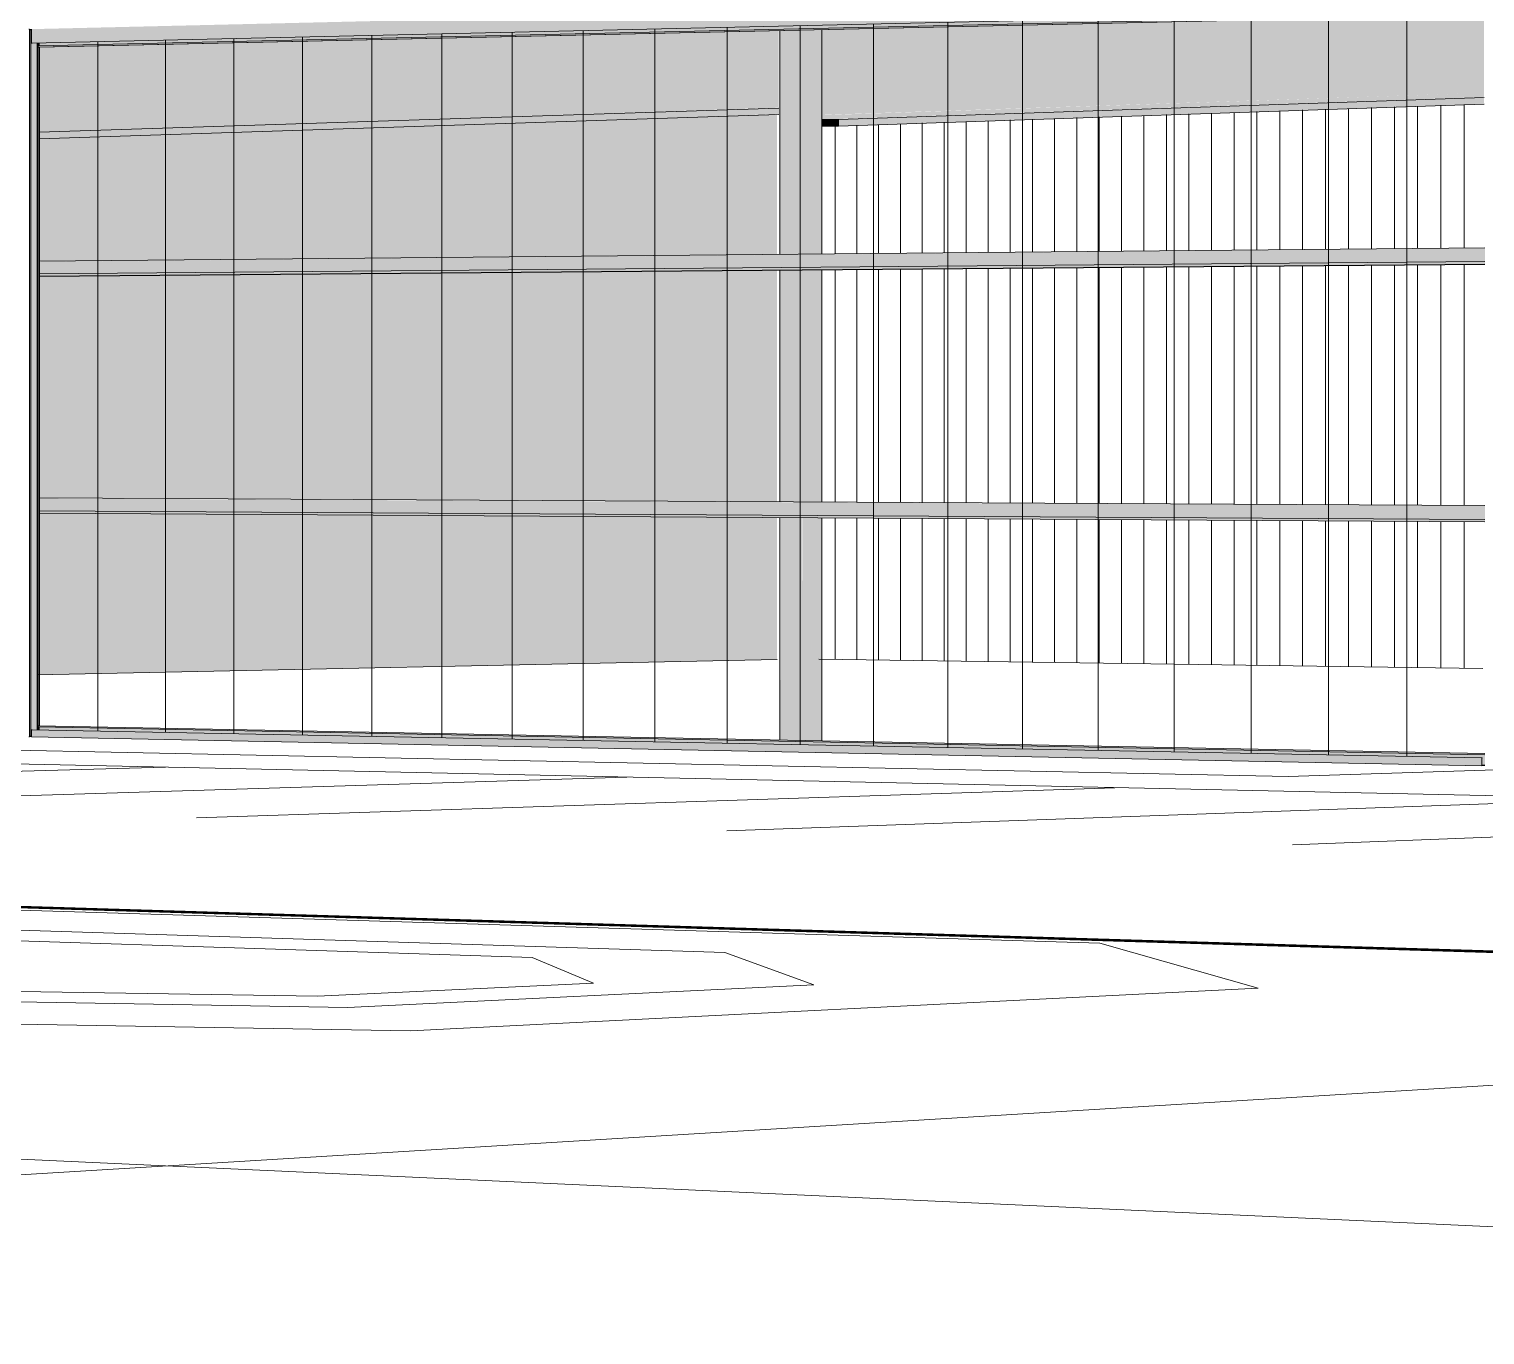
# Model space of a CAD drawing. Header units: inches. Extents: x 31213 to 31218, y -65 to 66.
# Drawn here: x 31213.5147 to 31213.6438, y 65.9182 to 66.034 of the extents above; entities that cross this region are included whole.
import ezdxf

# ---------------------------------------------------------------- set-up
doc = ezdxf.new("R2010")
doc.units = ezdxf.units.IN
doc.header["$MEASUREMENT"] = 0
doc.linetypes.add('Center 1_4_', pattern=[0.53125, 0.25, -0.09375, 0.09375, -0.09375])
doc.linetypes.add('Hidden', pattern=[0.28125, 0.1875, -0.09375])
for name, color, linetype, lineweight in [('A-GLAZ-CURT', 52, 'Continuous', 9), ('A-GLAZ-CWMG', 51, 'Continuous', 9), ('A-PROP-SBCK', 71, 'Hidden', 50), ('A-WALL', 113, 'Continuous', 13), ('A-WALL-PATT', 111, 'Continuous', 13), ('BMP', 80, 'Continuous', 9), ('Conc', 7, 'Continuous', 9), ('EOP-PR', 4, 'Continuous', 9), ('I-WALL', 2, 'Continuous', 13), ('L-SITE-WALL', 31, 'Continuous', 13), ('PAINT', 190, 'Continuous', 9), ('PROP', 3, 'Center 1_4_', 9), ('S-BEAM', 12, 'Continuous', 9), ('S-COLS', 52, 'Continuous', 9)]:
    doc.layers.add(name, color=color, linetype=linetype, lineweight=lineweight)

# ---------------------------------------------------------------- blocks, each defined once
blk = doc.blocks.new('FP_6-Looking North East')
at = {"layer": 'A-WALL-PATT', "lineweight": 9}
for p, q in [((31213.63169, 66.01451), (31213.63169, 66.02697)), ((31213.63374, 66.01453), (31213.63374, 66.02704)), ((31213.63578, 66.01455), (31213.63578, 66.02711)), ((31213.63783, 66.01457), (31213.63783, 66.02718)), ((31213.63989, 66.01459), (31213.63989, 66.02725)), ((31213.64195, 66.01461), (31213.64195, 66.02732)), ((31213.5939, 66.01416), (31213.5939, 66.02568)), ((31213.59584, 66.01418), (31213.59584, 66.02575)), ((31213.59779, 66.0142), (31213.59779, 66.02581)), ((31213.59975, 66.01422), (31213.59975, 66.02588)), ((31213.6017, 66.01424), (31213.6017, 66.02595)), ((31213.60367, 66.01425), (31213.60367, 66.02601)), ((31213.60564, 66.01427), (31213.60564, 66.02608)), ((31213.60761, 66.01429), (31213.60761, 66.02615)), ((31213.60959, 66.01431), (31213.60959, 66.02621)), ((31213.61157, 66.01433), (31213.61157, 66.02628)), ((31213.61356, 66.01435), (31213.61356, 66.02635)), ((31213.61555, 66.01436), (31213.61555, 66.02642)), ((31213.61755, 66.01438), (31213.61755, 66.02648)), ((31213.61956, 66.0144), (31213.61956, 66.02655)), ((31213.62157, 66.01442), (31213.62157, 66.02662)), ((31213.62358, 66.01444), (31213.62358, 66.02669)), ((31213.6256, 66.01446), (31213.6256, 66.02676)), ((31213.62763, 66.01448), (31213.62763, 66.02683)), ((31213.62966, 66.0145), (31213.62966, 66.0269)), ((31213.58618, 66.01409), (31213.58618, 66.02542)), ((31213.5881, 66.01411), (31213.5881, 66.02548)), ((31213.59003, 66.01413), (31213.59003, 66.02555)), ((31213.59196, 66.01415), (31213.59196, 66.02561)), ((31213.59779, 65.99199), (31213.59779, 66.01275)), ((31213.59975, 65.99198), (31213.59975, 66.01277)), ((31213.6017, 65.99197), (31213.6017, 66.01278)), ((31213.60367, 65.99196), (31213.60367, 66.0128)), ((31213.60564, 65.99195), (31213.60564, 66.01282)), ((31213.60761, 65.99194), (31213.60761, 66.01283)), ((31213.60959, 65.99193), (31213.60959, 66.01285)), ((31213.61157, 65.99192), (31213.61157, 66.01287)), ((31213.61356, 65.99191), (31213.61356, 66.01288)), ((31213.61555, 65.9919), (31213.61555, 66.0129)), ((31213.61755, 65.99189), (31213.61755, 66.01292)), ((31213.61956, 65.99188), (31213.61956, 66.01293)), ((31213.62157, 65.99187), (31213.62157, 66.01295)), ((31213.62358, 65.99186), (31213.62358, 66.01297)), ((31213.6256, 65.99184), (31213.6256, 66.01298)), ((31213.62763, 65.99183), (31213.62763, 66.013)), ((31213.62966, 65.99182), (31213.62966, 66.01302)), ((31213.63169, 65.99181), (31213.63169, 66.01303)), ((31213.63374, 65.9918), (31213.63374, 66.01305)), ((31213.63578, 65.99179), (31213.63578, 66.01307)), ((31213.63783, 65.99178), (31213.63783, 66.01309)), ((31213.63989, 65.99177), (31213.63989, 66.0131)), ((31213.64195, 65.99176), (31213.64195, 66.01312)), ((31213.58618, 65.99205), (31213.58618, 66.01265)), ((31213.5881, 65.99204), (31213.5881, 66.01267)), ((31213.59003, 65.99203), (31213.59003, 66.01269)), ((31213.59196, 65.99202), (31213.59196, 66.0127)), ((31213.5939, 65.99201), (31213.5939, 66.01272)), ((31213.59584, 65.992), (31213.59584, 66.01273)), ((31213.58618, 65.97811), (31213.58618, 65.99063)), ((31213.5881, 65.97809), (31213.5881, 65.99062)), ((31213.59003, 65.97806), (31213.59003, 65.99061)), ((31213.59196, 65.97803), (31213.59196, 65.9906)), ((31213.5939, 65.978), (31213.5939, 65.99058)), ((31213.59584, 65.97797), (31213.59584, 65.99057)), ((31213.59779, 65.97795), (31213.59779, 65.99056)), ((31213.59975, 65.97792), (31213.59975, 65.99055)), ((31213.6017, 65.97789), (31213.6017, 65.99054)), ((31213.60367, 65.97786), (31213.60367, 65.99052)), ((31213.60564, 65.97783), (31213.60564, 65.99051)), ((31213.60761, 65.9778), (31213.60761, 65.9905)), ((31213.60959, 65.97778), (31213.60959, 65.99049)), ((31213.61157, 65.97775), (31213.61157, 65.99048)), ((31213.61356, 65.97772), (31213.61356, 65.99046)), ((31213.61555, 65.97769), (31213.61555, 65.99045)), ((31213.61755, 65.97766), (31213.61755, 65.99044)), ((31213.61956, 65.97763), (31213.61956, 65.99043)), ((31213.62157, 65.9776), (31213.62157, 65.99041)), ((31213.62358, 65.97757), (31213.62358, 65.9904)), ((31213.6256, 65.97754), (31213.6256, 65.99039)), ((31213.62763, 65.97751), (31213.62763, 65.99038)), ((31213.62966, 65.97749), (31213.62966, 65.99036)), ((31213.63169, 65.97746), (31213.63169, 65.99035)), ((31213.63374, 65.97743), (31213.63374, 65.99034)), ((31213.63578, 65.9774), (31213.63578, 65.99033)), ((31213.63783, 65.97737), (31213.63783, 65.99031)), ((31213.63989, 65.97734), (31213.63989, 65.9903)), ((31213.64195, 65.97731), (31213.64195, 65.99029))]:
    blk.add_line(p, q, dxfattribs=at)
blk = doc.blocks.new('FP_17-Looking North East')
at = {"layer": 'A-WALL-PATT', "lineweight": 9}
for p, q in [((31213.6028, 65.97015), (31213.6028, 66.03476)), ((31213.6095, 65.97002), (31213.6095, 66.03491)), ((31213.61625, 65.96989), (31213.61625, 66.03507)), ((31213.62306, 65.96976), (31213.62306, 66.03522)), ((31213.62993, 65.96962), (31213.62993, 66.03538)), ((31213.63687, 65.96949), (31213.63687, 66.03553)), ((31213.51485, 65.97126), (31213.51485, 66.03397)), ((31213.54508, 65.97127), (31213.54508, 66.03345)), ((31213.55128, 65.97115), (31213.55128, 66.03359)), ((31213.55753, 65.97103), (31213.55753, 66.03374)), ((31213.56383, 65.97091), (31213.56383, 66.03388)), ((31213.57019, 65.97079), (31213.57019, 66.03402)), ((31213.5766, 65.97066), (31213.5766, 66.03417)), ((31213.58307, 65.97053), (31213.58307, 66.03431)), ((31213.58959, 65.97041), (31213.58959, 66.03446)), ((31213.59617, 65.97028), (31213.59617, 66.03461)), ((31213.52079, 65.97175), (31213.52079, 66.0329)), ((31213.52679, 65.97163), (31213.52679, 66.03304)), ((31213.53283, 65.97151), (31213.53283, 66.03318)), ((31213.53893, 65.97139), (31213.53893, 66.03331))]:
    blk.add_line(p, q, dxfattribs=at)

msp = doc.modelspace()

# ---------------------------------------------------------------- hatches: boundary and pattern name
at = {"layer": 'A-GLAZ-CWMG'}
for points in [[(31213.5149, 66.03277), (31213.64352, 66.03568), (31213.64352, 66.03703), (31213.5149, 66.034), (31213.5149, 66.03394)], [(31213.51559, 66.03243), (31213.6438, 66.03531), (31213.6438, 66.03697), (31213.64354, 66.03696), (31213.64352, 66.03568), (31213.51559, 66.03277)], [(31213.51549, 66.03241), (31213.6438, 66.03528), (31213.6438, 66.0354), (31213.51549, 66.03252)], [(31213.51471, 65.97126), (31213.51471, 66.03397), (31213.51467, 66.03394), (31213.51467, 65.97126)], [(31213.5149, 65.97126), (31213.5149, 65.97186), (31213.51557, 65.97186), (31213.51557, 66.03278), (31213.5149, 66.03277), (31213.5149, 66.03397), (31213.51471, 66.03394), (31213.51471, 65.97126), (31213.51479, 65.97126)], [(31213.51549, 65.97185), (31213.51549, 66.03278), (31213.51541, 66.03277), (31213.51541, 65.97185)], [(31213.64352, 65.96867), (31213.64352, 65.96936), (31213.5149, 65.97186), (31213.5149, 65.97123), (31213.61107, 65.96931)], [(31213.6438, 65.96964), (31213.6438, 65.96976), (31213.51549, 65.97222), (31213.51549, 65.97211), (31213.64356, 65.96964)], [(31213.6438, 65.96873), (31213.6438, 65.96973), (31213.51559, 65.97219), (31213.51559, 65.97185), (31213.64354, 65.96933), (31213.64356, 65.96873)], [(31213.64352, 65.96867), (31213.64354, 65.9687), (31213.64352, 65.96867)], [(31213.6438, 65.96869), (31213.6438, 65.96871), (31213.64358, 65.9687)]]:
    msp.add_hatch(color=256, dxfattribs=at).paths.add_polyline_path(points, flags=0)
h = msp.add_hatch(color=256, dxfattribs=at)
h.paths.add_polyline_path([(31213.51559, 65.97185), (31213.51559, 65.97211), (31213.51549, 65.97211), (31213.51549, 65.97185)], flags=0)
h.paths.add_polyline_path([(31213.51549, 65.97222), (31213.51561, 65.97222), (31213.51559, 66.03241), (31213.51549, 66.03241), (31213.51549, 65.97222)], flags=0)
h.paths.add_polyline_path([(31213.51549, 66.03252), (31213.51559, 66.03252), (31213.51559, 66.03278), (31213.51549, 66.03277)], flags=0)
at = {"layer": 'I-WALL'}
h = msp.add_hatch(color=256, dxfattribs=at)
h.paths.add_polyline_path([(31213.51538, 65.97672), (31213.58103, 65.9781), (31213.58103, 65.99066), (31213.51538, 65.99107), (31213.51538, 65.97846)], flags=0)
h.paths.add_polyline_path([(31213.58103, 65.99208), (31213.58103, 66.01261), (31213.51538, 66.01206), (31213.51538, 65.99243), (31213.5759, 65.99211)], flags=0)
h.paths.add_polyline_path([(31213.51538, 66.01343), (31213.58103, 66.01404), (31213.58103, 66.02646), (31213.51538, 66.02429), (31213.51538, 66.01484)], flags=0)
at = {"layer": 'S-BEAM'}
for points in [[(31213.58499, 66.02639), (31213.64373, 66.02834), (31213.64373, 66.03529), (31213.58499, 66.03396), (31213.58499, 66.02645)], [(31213.51559, 66.02526), (31213.58117, 66.02738), (31213.58117, 66.03389), (31213.51559, 66.03241), (31213.51559, 66.02646)], [(31213.58499, 66.02598), (31213.64373, 66.02797), (31213.64373, 66.02834), (31213.58499, 66.02637), (31213.58499, 66.026)], [(31213.51559, 66.02488), (31213.58117, 66.02703), (31213.58117, 66.02738), (31213.51559, 66.02526), (31213.51559, 66.02488)], [(31213.51559, 66.02427), (31213.58118, 66.02647), (31213.58118, 66.02699), (31213.51559, 66.02486)], [(31213.58648, 66.02539), (31213.64373, 66.02735), (31213.64373, 66.02793), (31213.58646, 66.026)], [(31213.58499, 66.02598), (31213.58716, 66.02603), (31213.58499, 66.02598)], [(31213.58499, 66.02536), (31213.58648, 66.02539), (31213.58646, 66.026), (31213.58499, 66.02598), (31213.58499, 66.02573)], [(31213.51557, 66.01334), (31213.6438, 66.01452), (31213.6438, 66.01461), (31213.51557, 66.01339), (31213.51557, 66.01336)], [(31213.5156, 66.01205), (31213.6438, 66.01312), (31213.6438, 66.01316), (31213.5156, 66.01206)], [(31213.51561, 66.01209), (31213.6438, 66.01316), (31213.6438, 66.0134), (31213.51561, 66.01231)], [(31213.6438, 65.99164), (31213.6438, 65.99173), (31213.51557, 65.99238), (31213.51557, 65.99232), (31213.63731, 65.99167)], [(31213.6438, 65.99029), (31213.6438, 65.99052), (31213.51561, 65.99129), (31213.51561, 65.99108), (31213.63731, 65.99033)]]:
    msp.add_hatch(color=256, dxfattribs=at).paths.add_polyline_path(points, flags=0)
h = msp.add_hatch(color=256, dxfattribs=at)
h.paths.add_polyline_path([(31213.51471, 66.0123), (31213.51541, 66.0123), (31213.51541, 66.01334), (31213.51471, 66.01333)], flags=0)
h.paths.add_polyline_path([(31213.51561, 66.01231), (31213.6438, 66.0134), (31213.6438, 66.01452), (31213.51561, 66.01334)], flags=0)
h = msp.add_hatch(color=256, dxfattribs=at)
h.paths.add_polyline_path([(31213.6438, 65.99052), (31213.6438, 65.99164), (31213.51561, 65.99232), (31213.51561, 65.99129), (31213.63731, 65.99055)], flags=0)
h.paths.add_polyline_path([(31213.51541, 65.99129), (31213.51541, 65.99232), (31213.51471, 65.99232), (31213.51471, 65.99129), (31213.51479, 65.99129)], flags=0)
at = {"layer": 'S-COLS'}
h = msp.add_hatch(color=256, dxfattribs=at)
h.paths.add_polyline_path([(31213.58133, 65.97096), (31213.58132, 65.99068), (31213.58128, 65.99066), (31213.58128, 65.97096), (31213.58133, 65.97096)], flags=0)
h.paths.add_polyline_path([(31213.58133, 65.99209), (31213.58133, 66.0126), (31213.58128, 66.0126), (31213.58128, 65.99209), (31213.58132, 65.99209)], flags=0)
h.paths.add_polyline_path([(31213.58128, 66.01403), (31213.58133, 66.01403), (31213.58133, 66.03388), (31213.58128, 66.03388), (31213.58128, 66.01483)], flags=0)
h = msp.add_hatch(color=256, dxfattribs=at)
h.paths.add_polyline_path([(31213.583, 65.97093), (31213.583, 65.99066), (31213.58133, 65.99066), (31213.58133, 65.97096)], flags=0)
h.paths.add_polyline_path([(31213.583, 65.99208), (31213.583, 66.01261), (31213.58133, 66.0126), (31213.58133, 65.99209)], flags=0)
h.paths.add_polyline_path([(31213.58133, 66.01403), (31213.583, 66.01404), (31213.583, 66.03392), (31213.58133, 66.03388), (31213.58133, 66.01483)], flags=0)
h = msp.add_hatch(color=256, dxfattribs=at)
h.paths.add_polyline_path([(31213.5833, 65.97092), (31213.58327, 65.99066), (31213.583, 65.99066), (31213.583, 65.97093), (31213.5833, 65.97092)], flags=0)
h.paths.add_polyline_path([(31213.5833, 65.99208), (31213.5833, 66.01261), (31213.583, 66.01261), (31213.583, 65.99208), (31213.58327, 65.99208)], flags=0)
h.paths.add_polyline_path([(31213.583, 66.01404), (31213.5833, 66.01405), (31213.5833, 66.03392), (31213.583, 66.03392), (31213.583, 66.01483)], flags=0)
h = msp.add_hatch(color=256, dxfattribs=at)
h.paths.add_polyline_path([(31213.58493, 65.97089), (31213.58493, 65.99065), (31213.5833, 65.99066), (31213.5833, 65.97092), (31213.58481, 65.97089)], flags=0)
h.paths.add_polyline_path([(31213.58493, 65.99207), (31213.58493, 66.01263), (31213.5833, 66.01261), (31213.5833, 65.99208), (31213.58481, 65.99207)], flags=0)
h.paths.add_polyline_path([(31213.5833, 66.01405), (31213.58493, 66.01406), (31213.58493, 66.03396), (31213.5833, 66.03392), (31213.5833, 66.01483)], flags=0)
h = msp.add_hatch(color=256, dxfattribs=at)
h.paths.add_polyline_path([(31213.58499, 65.97089), (31213.58497, 65.99065), (31213.58493, 65.99065), (31213.58493, 65.97089), (31213.58499, 65.97089)], flags=0)
h.paths.add_polyline_path([(31213.58499, 65.99207), (31213.58499, 66.01263), (31213.58493, 66.01263), (31213.58493, 65.99207), (31213.58497, 65.99207)], flags=0)
h.paths.add_polyline_path([(31213.58493, 66.01406), (31213.58499, 66.01406), (31213.58499, 66.03396), (31213.58493, 66.03396), (31213.58493, 66.01483)], flags=0)

# ---------------------------------------------------------------- linework, layer by layer
at = {"layer": 'A-GLAZ-CWMG'}
for p, q in [((31213.5149, 66.03277), (31213.64352, 66.03568)), ((31213.51549, 66.03252), (31213.6438, 66.0354)), ((31213.51549, 66.03241), (31213.6438, 66.03528)), ((31213.51561, 66.03241), (31213.6438, 66.03528)), ((31213.51467, 66.034), (31213.51471, 66.034)), ((31213.51471, 65.97123), (31213.51471, 66.034)), ((31213.51471, 66.03396), (31213.5149, 66.03397)), ((31213.5149, 66.03277), (31213.5149, 66.034)), ((31213.51495, 66.03277), (31213.5149, 66.03277)), ((31213.51541, 65.97185), (31213.51541, 66.03278)), ((31213.51549, 65.97185), (31213.51549, 66.03278)), ((31213.51549, 66.03241), (31213.51549, 66.03252)), ((31213.51561, 66.03241), (31213.51549, 66.03241)), ((31213.51559, 66.03252), (31213.51559, 66.03278)), ((31213.51561, 65.97222), (31213.51561, 66.03241)), ((31213.5149, 65.97123), (31213.5149, 65.97186)), ((31213.5149, 65.97186), (31213.51495, 65.97186)), ((31213.64352, 65.96936), (31213.5149, 65.97186)), ((31213.51549, 65.97211), (31213.51549, 65.97222)), ((31213.51549, 65.97222), (31213.51561, 65.97222)), ((31213.6438, 65.96976), (31213.51549, 65.97222)), ((31213.6438, 65.96964), (31213.51549, 65.97211)), ((31213.51559, 65.97185), (31213.51559, 65.97211)), ((31213.51471, 65.97123), (31213.51467, 65.97123)), ((31213.5149, 65.97126), (31213.51471, 65.97126)), ((31213.64352, 65.96867), (31213.5149, 65.97123)), ((31213.64356, 65.96936), (31213.64352, 65.96936)), ((31213.64352, 65.96936), (31213.64352, 65.96867)), ((31213.64356, 65.96936), (31213.64352, 65.96936)), ((31213.64354, 65.9687), (31213.64354, 65.96933)), ((31213.64354, 65.96933), (31213.64356, 65.96933)), ((31213.64356, 65.96933), (31213.64356, 65.96936)), ((31213.64352, 65.96867), (31213.6438, 65.96868)), ((31213.6438, 65.96873), (31213.64354, 65.96873)), ((31213.64358, 65.9687), (31213.64354, 65.9687)), ((31213.6438, 65.96871), (31213.64358, 65.9687))]:
    msp.add_line(p, q, dxfattribs=at)
at = {"layer": 'A-PROP-SBCK', "linetype": 'Continuous'}
msp.add_line((31213.98815, 65.94172), (31213.22668, 65.96484), dxfattribs=at)
at = {"layer": 'A-WALL'}
for p, q in [((31213.51471, 66.03394), (31213.5149, 66.03395)), ((31213.5149, 66.03397), (31213.51473, 66.03397)), ((31213.5149, 65.97128), (31213.51471, 65.97128)), ((31213.51473, 65.97126), (31213.5149, 65.97126)), ((31213.6438, 65.96872), (31213.64354, 65.96873)), ((31213.64358, 65.9687), (31213.6438, 65.96869))]:
    msp.add_line(p, q, dxfattribs=at)
at = {"layer": 'BMP'}
for p, q in [((31213.22669, 65.96466), (31213.60966, 65.95294)), ((31213.22682, 65.96323), (31213.57639, 65.9521)), ((31213.22688, 65.96247), (31213.5593, 65.95167)), ((31213.57639, 65.9521), (31213.58427, 65.94923)), ((31213.60966, 65.95294), (31213.62369, 65.94894)), ((31213.5593, 65.95167), (31213.56473, 65.94938)), ((31213.54292, 65.94724), (31213.37463, 65.94999)), ((31213.54027, 65.94822), (31213.38693, 65.95069)), ((31213.54851, 65.94515), (31213.34897, 65.94854)), ((31213.56473, 65.94938), (31213.54027, 65.94822)), ((31213.58427, 65.94923), (31213.54292, 65.94724)), ((31213.62369, 65.94894), (31213.54851, 65.94515))]:
    msp.add_line(p, q, dxfattribs=at)
at = {"layer": 'Conc'}
for p, q in [((31213.8753, 65.96102), (31213.22581, 65.97504)), ((31213.40383, 65.97233), (31213.62636, 65.96772)), ((31213.62636, 65.96772), (31213.65053, 65.9685))]:
    msp.add_line(p, q, dxfattribs=at)
at = {"layer": 'EOP-PR'}
for p, q in [((31213.22667, 65.96493), (31213.66785, 65.95156)), ((31213.46951, 65.92968), (31213.68496, 65.94279))]:
    msp.add_line(p, q, dxfattribs=at)
at = {"layer": 'I-WALL'}
msp.add_line((31213.51538, 65.97672), (31213.58103, 65.9781), dxfattribs=at)
at = {"layer": 'L-SITE-WALL'}
msp.add_line((31213.58473, 65.97813), (31213.64361, 65.97728), dxfattribs=at)
at = {"layer": 'PAINT'}
for p, q in [((31213.44374, 65.96616), (31213.52679, 65.96854)), ((31213.48533, 65.96514), (31213.56771, 65.96766)), ((31213.52953, 65.96405), (31213.61099, 65.96672)), ((31213.57657, 65.96289), (31213.65685, 65.96573)), ((31213.62674, 65.96166), (31213.70553, 65.96468))]:
    msp.add_line(p, q, dxfattribs=at)
at = {"layer": 'PROP', "linetype": 'Continuous'}
msp.add_line((31213.89255, 65.91642), (31213.22821, 65.94687), dxfattribs=at)
at = {"layer": 'S-BEAM'}
for p, q in [((31213.51559, 66.02486), (31213.58118, 66.02699)), ((31213.58646, 66.026), (31213.64373, 66.02793)), ((31213.58648, 66.02539), (31213.64373, 66.02735)), ((31213.51559, 66.02427), (31213.58118, 66.02644)), ((31213.58646, 66.026), (31213.58499, 66.02598)), ((31213.58648, 66.02539), (31213.58646, 66.026)), ((31213.58499, 66.02536), (31213.58648, 66.02539)), ((31213.51561, 66.01342), (31213.6438, 66.01461)), ((31213.5156, 66.01209), (31213.6438, 66.01316)), ((31213.5156, 66.01205), (31213.6438, 66.01312)), ((31213.51561, 66.01231), (31213.6438, 66.0134)), ((31213.51561, 66.01209), (31213.6438, 66.01316)), ((31213.5156, 65.99243), (31213.6438, 65.99176)), ((31213.51561, 65.99129), (31213.6438, 65.99052)), ((31213.51561, 65.99108), (31213.6438, 65.99029))]:
    msp.add_line(p, q, dxfattribs=at)
at = {"layer": 'S-COLS'}
for p, q in [((31213.58127, 66.01403), (31213.58127, 66.03388)), ((31213.58499, 66.03397), (31213.58499, 66.01406)), ((31213.58127, 65.99209), (31213.58127, 66.0126)), ((31213.58499, 66.01263), (31213.58499, 65.99209)), ((31213.58127, 65.97096), (31213.58127, 65.99068)), ((31213.58499, 65.99065), (31213.58499, 65.97088))]:
    msp.add_line(p, q, dxfattribs=at)

# ---------------------------------------------------------------- block references
at = {"layer": 'A-GLAZ-CURT'}
msp.add_blockref('FP_17-Looking North East', (0, 0), dxfattribs=at)
at = {"layer": 'L-SITE-WALL', "lineweight": 9}
msp.add_blockref('FP_6-Looking North East', (0, 0), dxfattribs=at)

doc.saveas('drawing.dxf')
